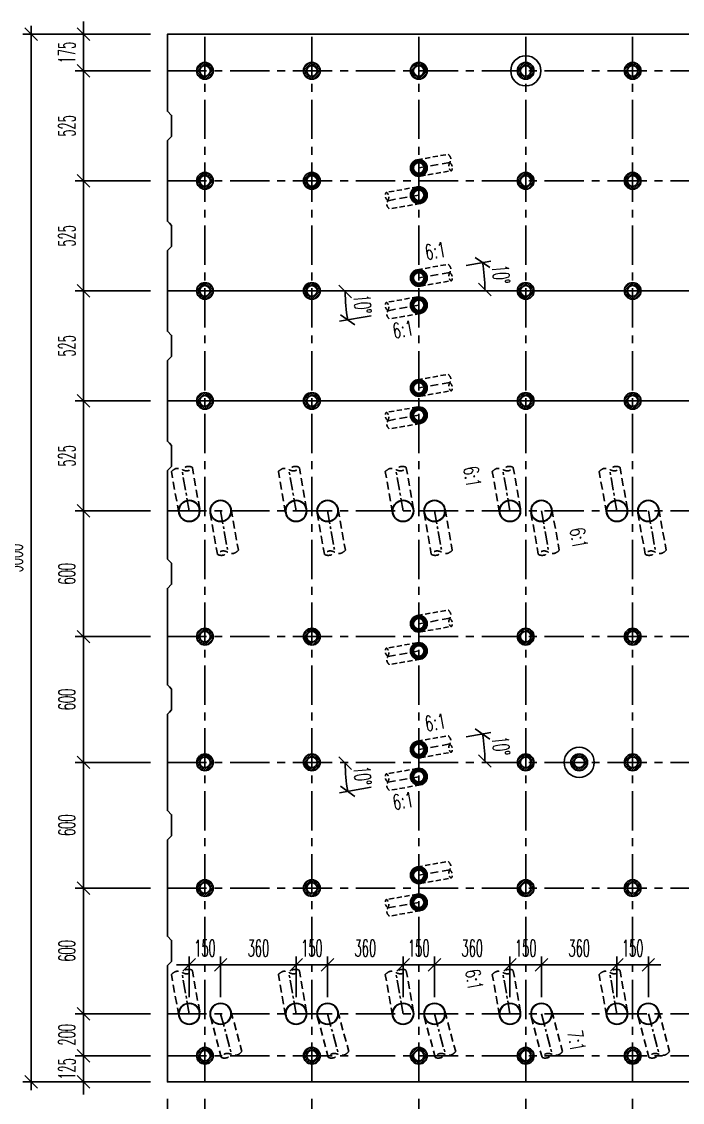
# Model space of a CAD drawing. Extents: x -687 to 941179, y -259 to 135874.
# Drawn here: x 894075 to 897226, y 112163 to 117321 of the extents above; entities that cross this region are included whole.
import ezdxf
from ezdxf.enums import TextEntityAlignment as Align

# ---------------------------------------------------------------- set-up
doc = ezdxf.new("R2010")
doc.units = 0
doc.header["$MEASUREMENT"] = 0
doc.header["$PDMODE"] = 3
doc.linetypes.add('CENTER', pattern=[2, 1.25, -0.25, 0.25, -0.25])
doc.linetypes.add('HIDDEN', pattern=[0.375, 0.25, -0.125])
doc.layers.get('0').update_dxf_attribs({"color": 6, "linetype": 'CONTINUOUS'})
doc.layers.get('DEFPOINTS').update_dxf_attribs({"linetype": 'CONTINUOUS'})
for name, color, linetype in [('Coc', 6, 'CONTINUOUS'), ('Hatch', 8, 'CONTINUOUS'), ('Khung', 1, 'CONTINUOUS'), ('Kich thuoc', 2, 'CONTINUOUS'), ('Net vang', 2, 'CONTINUOUS'), ('Text', 4, 'CONTINUOUS'), ('Tim', 8, 'CENTER')]:
    doc.layers.add(name, color=color, linetype=linetype)
doc.styles.add('Kichthuoc', font='romans.shx', dxfattribs={"width": 0.5})
doc.styles.get("Standard").update_dxf_attribs({"font": 'vnsimpleh.shx', "width": 0.65})
doc.dimstyles.new('Dim 400', dxfattribs={"dimscale": 400, "dimtxt": 0.2, "dimasz": 0.15, "dimexe": 0.1, "dimexo": 0.2, "dimgap": 0.1, "dimtad": 1, "dimdec": 0, "dimlfac": -1, "dimzin": 0, "dimdsep": 46, "dimtxsty": 'Kichthuoc', "dimblk": 'OBLIQUE', "dimcen": 0.1, "dimdle": 0.1, "dimclrd": 2, "dimclre": 2, "dimclrt": 4, "dimadec": 0, "dimazin": 0, "dimtfac": 1, "dimtdec": 0, "dimtix": 1, "dimtmove": 2, "dimatfit": 3, "dimfxl": 1, "dimtolj": 1, "dimtzin": 0, "dimarcsym": 0})

# ---------------------------------------------------------------- blocks, each defined once
blk = doc.blocks.new('Coc ong D800')
at = {"layer": 'Hatch'}
h = blk.add_hatch(dxfattribs=at)
h.set_pattern_fill('ANSI31', color=256, scale=50, style=0)
h.set_pattern_definition([(45, (-821332.725, -122845.077), (-4.419417382, 4.419417382), [])])
h.paths.add_polyline_path([(-40, 0, 1), (40, 0, 1)])
h.paths.add_polyline_path([(25, 0, -1), (-25, 0, -1)], flags=16)
at = {"layer": 'Coc'}
blk.add_circle((0, 0), 40, dxfattribs=at)
at = {"layer": 'Net vang'}
blk.add_circle((0, 0), 25, dxfattribs=at)
blk = doc.blocks.new('_Oblique')
at = {"color": 0, "linetype": 'ByBlock', "lineweight": -2}
blk.add_line((-0.5, -0.5), (0.5, 0.5), dxfattribs=at)
blk = doc.blocks.new('*D115')
at = {"layer": 'DEFPOINTS', "color": 0}
for p in [(894949.2, 112261.1), (895459.2, 112261.1), (895459.2, 111861.1)]:
    blk.add_point(p, dxfattribs=at)
at = {"layer": 'Kich thuoc', "color": 2, "lineweight": -2}
for p, q in [((894949.2, 112181.1), (894949.2, 111821.1)), ((895459.2, 112181.1), (895459.2, 111821.1)), ((894909.2, 111861.1), (895499.2, 111861.1))]:
    blk.add_line(p, q, dxfattribs=at)
at = {"layer": 'Kich thuoc', "color": 2, "lineweight": -2, "xscale": 60, "yscale": 60, "zscale": 60, "rotation": 180}
blk.add_blockref('_Oblique', (894949.2, 111861.1), dxfattribs=at)
at = {"layer": 'Kich thuoc', "color": 2, "lineweight": -2, "xscale": 60, "yscale": 60, "zscale": 60}
blk.add_blockref('_Oblique', (895459.2, 111861.1), dxfattribs=at)
at = {"layer": 'Kich thuoc', "color": 4, "insert": (895204.2, 111941.1), "char_height": 80, "attachment_point": 5, "style": 'Kichthuoc'}
blk.add_mtext('\\A1;510', dxfattribs=at)
blk = doc.blocks.new('*D114')
at = {"layer": 'DEFPOINTS', "color": 0}
for p in [(894770.2, 112261.1), (894949.2, 112261.1), (894949.2, 111861.1)]:
    blk.add_point(p, dxfattribs=at)
at = {"layer": 'Kich thuoc', "color": 2, "lineweight": -2}
for p, q in [((894770.2, 112181.1), (894770.2, 111821.1)), ((894949.2, 112181.1), (894949.2, 111821.1)), ((894730.2, 111861.1), (894989.2, 111861.1))]:
    blk.add_line(p, q, dxfattribs=at)
at = {"layer": 'Kich thuoc', "color": 2, "lineweight": -2, "xscale": 60, "yscale": 60, "zscale": 60, "rotation": 180}
blk.add_blockref('_Oblique', (894770.2, 111861.1), dxfattribs=at)
at = {"layer": 'Kich thuoc', "color": 2, "lineweight": -2, "xscale": 60, "yscale": 60, "zscale": 60}
blk.add_blockref('_Oblique', (894949.2, 111861.1), dxfattribs=at)
at = {"layer": 'Kich thuoc', "color": 4, "insert": (894859.7, 111941.1), "char_height": 80, "attachment_point": 5, "style": 'Kichthuoc'}
blk.add_mtext('\\A1;179', dxfattribs=at)
blk = doc.blocks.new('*D113')
at = {"layer": 'DEFPOINTS', "color": 0}
for p in [(895459.2, 112261.1), (895969.2, 112261.1), (895969.2, 111861.1)]:
    blk.add_point(p, dxfattribs=at)
at = {"layer": 'Kich thuoc', "color": 2, "lineweight": -2}
for p, q in [((895459.2, 112181.1), (895459.2, 111821.1)), ((895969.2, 112181.1), (895969.2, 111821.1)), ((895419.2, 111861.1), (896009.2, 111861.1))]:
    blk.add_line(p, q, dxfattribs=at)
at = {"layer": 'Kich thuoc', "color": 2, "lineweight": -2, "xscale": 60, "yscale": 60, "zscale": 60, "rotation": 180}
blk.add_blockref('_Oblique', (895459.2, 111861.1), dxfattribs=at)
at = {"layer": 'Kich thuoc', "color": 2, "lineweight": -2, "xscale": 60, "yscale": 60, "zscale": 60}
blk.add_blockref('_Oblique', (895969.2, 111861.1), dxfattribs=at)
at = {"layer": 'Kich thuoc', "color": 4, "insert": (895714.2, 111941.1), "char_height": 80, "attachment_point": 5, "style": 'Kichthuoc'}
blk.add_mtext('\\A1;510', dxfattribs=at)
blk = doc.blocks.new('*D112')
at = {"layer": 'DEFPOINTS', "color": 0}
for p in [(895969.2, 112261.1), (896479.2, 112261.1), (896479.2, 111861.1)]:
    blk.add_point(p, dxfattribs=at)
at = {"layer": 'Kich thuoc', "color": 2, "lineweight": -2}
for p, q in [((895969.2, 112181.1), (895969.2, 111821.1)), ((896479.2, 112181.1), (896479.2, 111821.1)), ((895929.2, 111861.1), (896519.2, 111861.1))]:
    blk.add_line(p, q, dxfattribs=at)
at = {"layer": 'Kich thuoc', "color": 2, "lineweight": -2, "xscale": 60, "yscale": 60, "zscale": 60, "rotation": 180}
blk.add_blockref('_Oblique', (895969.2, 111861.1), dxfattribs=at)
at = {"layer": 'Kich thuoc', "color": 2, "lineweight": -2, "xscale": 60, "yscale": 60, "zscale": 60}
blk.add_blockref('_Oblique', (896479.2, 111861.1), dxfattribs=at)
at = {"layer": 'Kich thuoc', "color": 4, "insert": (896224.2, 111941.1), "char_height": 80, "attachment_point": 5, "style": 'Kichthuoc'}
blk.add_mtext('\\A1;510', dxfattribs=at)
blk = doc.blocks.new('*D111')
at = {"layer": 'DEFPOINTS', "color": 0}
for p in [(896479.2, 112261.1), (896989.2, 112261.1), (896989.2, 111861.1)]:
    blk.add_point(p, dxfattribs=at)
at = {"layer": 'Kich thuoc', "color": 2, "lineweight": -2}
for p, q in [((896479.2, 112181.1), (896479.2, 111821.1)), ((896989.2, 112181.1), (896989.2, 111821.1)), ((896439.2, 111861.1), (897029.2, 111861.1))]:
    blk.add_line(p, q, dxfattribs=at)
at = {"layer": 'Kich thuoc', "color": 2, "lineweight": -2, "xscale": 60, "yscale": 60, "zscale": 60, "rotation": 180}
blk.add_blockref('_Oblique', (896479.2, 111861.1), dxfattribs=at)
at = {"layer": 'Kich thuoc', "color": 2, "lineweight": -2, "xscale": 60, "yscale": 60, "zscale": 60}
blk.add_blockref('_Oblique', (896989.2, 111861.1), dxfattribs=at)
at = {"layer": 'Kich thuoc', "color": 4, "insert": (896734.2, 111941.1), "char_height": 80, "attachment_point": 5, "style": 'Kichthuoc'}
blk.add_mtext('\\A1;510', dxfattribs=at)
blk = doc.blocks.new('*D110')
at = {"layer": 'DEFPOINTS', "color": 0}
for p in [(896989.2, 112261.1), (897499.2, 112261.1), (897499.2, 111861.1)]:
    blk.add_point(p, dxfattribs=at)
at = {"layer": 'Kich thuoc', "color": 2, "lineweight": -2}
for p, q in [((896989.2, 112181.1), (896989.2, 111821.1)), ((897499.2, 112181.1), (897499.2, 111821.1)), ((896949.2, 111861.1), (897539.2, 111861.1))]:
    blk.add_line(p, q, dxfattribs=at)
at = {"layer": 'Kich thuoc', "color": 2, "lineweight": -2, "xscale": 60, "yscale": 60, "zscale": 60, "rotation": 180}
blk.add_blockref('_Oblique', (896989.2, 111861.1), dxfattribs=at)
at = {"layer": 'Kich thuoc', "color": 2, "lineweight": -2, "xscale": 60, "yscale": 60, "zscale": 60}
blk.add_blockref('_Oblique', (897499.2, 111861.1), dxfattribs=at)
at = {"layer": 'Kich thuoc', "color": 4, "insert": (897244.2, 111941.1), "char_height": 80, "attachment_point": 5, "style": 'Kichthuoc'}
blk.add_mtext('\\A1;510', dxfattribs=at)
blk = doc.blocks.new('*D99')
at = {"layer": 'DEFPOINTS', "color": 0}
for p in [(894770.2, 112261.1), (902268.2, 112261.1), (902268.2, 111611.1)]:
    blk.add_point(p, dxfattribs=at)
at = {"layer": 'Kich thuoc', "color": 2, "lineweight": -2}
for p, q in [((894770.2, 112181.1), (894770.2, 111571.1)), ((902268.2, 112181.1), (902268.2, 111571.1)), ((894730.2, 111611.1), (902308.2, 111611.1))]:
    blk.add_line(p, q, dxfattribs=at)
at = {"layer": 'Kich thuoc', "color": 2, "lineweight": -2, "xscale": 60, "yscale": 60, "zscale": 60, "rotation": 180}
blk.add_blockref('_Oblique', (894770.2, 111611.1), dxfattribs=at)
at = {"layer": 'Kich thuoc', "color": 2, "lineweight": -2, "xscale": 60, "yscale": 60, "zscale": 60}
blk.add_blockref('_Oblique', (902268.2, 111611.1), dxfattribs=at)
at = {"layer": 'Kich thuoc', "color": 4, "insert": (898519.2, 111691.1), "char_height": 80, "attachment_point": 5, "style": 'Kichthuoc'}
blk.add_mtext('\\A1;7498', dxfattribs=at)
blk = doc.blocks.new('*D219')
at = {"layer": 'DEFPOINTS', "color": 0}
for p in [(894370.2, 112586.1), (894770.2, 112586.1), (894770.2, 112386.1)]:
    blk.add_point(p, dxfattribs=at)
at = {"layer": 'Kich thuoc', "color": 2, "lineweight": -2}
for p, q in [((894370.2, 112346.1), (894370.2, 112626.1)), ((894690.2, 112586.1), (894330.2, 112586.1)), ((894690.2, 112386.1), (894330.2, 112386.1))]:
    blk.add_line(p, q, dxfattribs=at)
at = {"layer": 'Kich thuoc', "color": 2, "lineweight": -2, "xscale": 60, "yscale": 60, "zscale": 60}
for p, rotation in [((894370.2, 112586.1), 90), ((894370.2, 112386.1), 270)]:
    blk.add_blockref('_Oblique', p, dxfattribs=dict(at, rotation=rotation))
at = {"layer": 'Kich thuoc', "color": 4, "insert": (894290.2, 112486.1), "char_height": 80, "attachment_point": 5, "rotation": 90, "style": 'Kichthuoc'}
blk.add_mtext('\\A1;200', dxfattribs=at)
blk = doc.blocks.new('*D220')
at = {"layer": 'DEFPOINTS', "color": 0}
for p in [(894370.2, 113186.1), (894770.2, 113186.1), (894770.2, 112586.1)]:
    blk.add_point(p, dxfattribs=at)
at = {"layer": 'Kich thuoc', "color": 2, "lineweight": -2}
for p, q in [((894370.2, 112546.1), (894370.2, 113226.1)), ((894690.2, 113186.1), (894330.2, 113186.1)), ((894690.2, 112586.1), (894330.2, 112586.1))]:
    blk.add_line(p, q, dxfattribs=at)
at = {"layer": 'Kich thuoc', "color": 2, "lineweight": -2, "xscale": 60, "yscale": 60, "zscale": 60}
for p, rotation in [((894370.2, 113186.1), 90), ((894370.2, 112586.1), 270)]:
    blk.add_blockref('_Oblique', p, dxfattribs=dict(at, rotation=rotation))
at = {"layer": 'Kich thuoc', "color": 4, "insert": (894290.2, 112886.1), "char_height": 80, "attachment_point": 5, "rotation": 90, "style": 'Kichthuoc'}
blk.add_mtext('\\A1;600', dxfattribs=at)
blk = doc.blocks.new('*D221')
at = {"layer": 'DEFPOINTS', "color": 0}
for p in [(894370.2, 113786.1), (894770.2, 113786.1), (894770.2, 113186.1)]:
    blk.add_point(p, dxfattribs=at)
at = {"layer": 'Kich thuoc', "color": 2, "lineweight": -2}
for p, q in [((894690.2, 113786.1), (894330.2, 113786.1)), ((894370.2, 113146.1), (894370.2, 113826.1)), ((894690.2, 113186.1), (894330.2, 113186.1))]:
    blk.add_line(p, q, dxfattribs=at)
at = {"layer": 'Kich thuoc', "color": 2, "lineweight": -2, "xscale": 60, "yscale": 60, "zscale": 60}
for p, rotation in [((894370.2, 113786.1), 90), ((894370.2, 113186.1), 270)]:
    blk.add_blockref('_Oblique', p, dxfattribs=dict(at, rotation=rotation))
at = {"layer": 'Kich thuoc', "color": 4, "insert": (894290.2, 113486.1), "char_height": 80, "attachment_point": 5, "rotation": 90, "style": 'Kichthuoc'}
blk.add_mtext('\\A1;600', dxfattribs=at)
blk = doc.blocks.new('*D222')
at = {"layer": 'DEFPOINTS', "color": 0}
for p in [(894370.2, 114386.1), (894770.2, 114386.1), (894770.2, 113786.1)]:
    blk.add_point(p, dxfattribs=at)
at = {"layer": 'Kich thuoc', "color": 2, "lineweight": -2}
for p, q in [((894370.2, 113746.1), (894370.2, 114426.1)), ((894690.2, 114386.1), (894330.2, 114386.1)), ((894690.2, 113786.1), (894330.2, 113786.1))]:
    blk.add_line(p, q, dxfattribs=at)
at = {"layer": 'Kich thuoc', "color": 2, "lineweight": -2, "xscale": 60, "yscale": 60, "zscale": 60}
for p, rotation in [((894370.2, 114386.1), 90), ((894370.2, 113786.1), 270)]:
    blk.add_blockref('_Oblique', p, dxfattribs=dict(at, rotation=rotation))
at = {"layer": 'Kich thuoc', "color": 4, "insert": (894290.2, 114086.1), "char_height": 80, "attachment_point": 5, "rotation": 90, "style": 'Kichthuoc'}
blk.add_mtext('\\A1;600', dxfattribs=at)
blk = doc.blocks.new('*D223')
at = {"layer": 'DEFPOINTS', "color": 0}
for p in [(894370.2, 114986.1), (894770.2, 114986.1), (894770.2, 114386.1)]:
    blk.add_point(p, dxfattribs=at)
at = {"layer": 'Kich thuoc', "color": 2, "lineweight": -2}
for p, q in [((894370.2, 114346.1), (894370.2, 115026.1)), ((894690.2, 114986.1), (894330.2, 114986.1)), ((894690.2, 114386.1), (894330.2, 114386.1))]:
    blk.add_line(p, q, dxfattribs=at)
at = {"layer": 'Kich thuoc', "color": 2, "lineweight": -2, "xscale": 60, "yscale": 60, "zscale": 60}
for p, rotation in [((894370.2, 114986.1), 90), ((894370.2, 114386.1), 270)]:
    blk.add_blockref('_Oblique', p, dxfattribs=dict(at, rotation=rotation))
at = {"layer": 'Kich thuoc', "color": 4, "insert": (894290.2, 114686.1), "char_height": 80, "attachment_point": 5, "rotation": 90, "style": 'Kichthuoc'}
blk.add_mtext('\\A1;600', dxfattribs=at)
blk = doc.blocks.new('*D224')
at = {"layer": 'DEFPOINTS', "color": 0}
for p in [(894370.2, 115511.1), (894770.2, 115511.1), (894770.2, 114986.1)]:
    blk.add_point(p, dxfattribs=at)
at = {"layer": 'Kich thuoc', "color": 2, "lineweight": -2}
for p, q in [((894370.2, 114946.1), (894370.2, 115551.1)), ((894690.2, 115511.1), (894330.2, 115511.1)), ((894690.2, 114986.1), (894330.2, 114986.1))]:
    blk.add_line(p, q, dxfattribs=at)
at = {"layer": 'Kich thuoc', "color": 2, "lineweight": -2, "xscale": 60, "yscale": 60, "zscale": 60}
for p, rotation in [((894370.2, 115511.1), 90), ((894370.2, 114986.1), 270)]:
    blk.add_blockref('_Oblique', p, dxfattribs=dict(at, rotation=rotation))
at = {"layer": 'Kich thuoc', "color": 4, "insert": (894290.2, 115248.6), "char_height": 80, "attachment_point": 5, "rotation": 90, "style": 'Kichthuoc'}
blk.add_mtext('\\A1;525', dxfattribs=at)
blk = doc.blocks.new('*D225')
at = {"layer": 'DEFPOINTS', "color": 0}
for p in [(894370.2, 116036.1), (894770.2, 116036.1), (894770.2, 115511.1)]:
    blk.add_point(p, dxfattribs=at)
at = {"layer": 'Kich thuoc', "color": 2, "lineweight": -2}
for p, q in [((894370.2, 115471.1), (894370.2, 116076.1)), ((894690.2, 116036.1), (894330.2, 116036.1)), ((894690.2, 115511.1), (894330.2, 115511.1))]:
    blk.add_line(p, q, dxfattribs=at)
at = {"layer": 'Kich thuoc', "color": 2, "lineweight": -2, "xscale": 60, "yscale": 60, "zscale": 60}
for p, rotation in [((894370.2, 116036.1), 90), ((894370.2, 115511.1), 270)]:
    blk.add_blockref('_Oblique', p, dxfattribs=dict(at, rotation=rotation))
at = {"layer": 'Kich thuoc', "color": 4, "insert": (894290.2, 115773.6), "char_height": 80, "attachment_point": 5, "rotation": 90, "style": 'Kichthuoc'}
blk.add_mtext('\\A1;525', dxfattribs=at)
blk = doc.blocks.new('*D226')
at = {"layer": 'DEFPOINTS', "color": 0}
for p in [(894370.2, 116561.1), (894770.2, 116561.1), (894770.2, 116036.1)]:
    blk.add_point(p, dxfattribs=at)
at = {"layer": 'Kich thuoc', "color": 2, "lineweight": -2}
for p, q in [((894370.2, 115996.1), (894370.2, 116601.1)), ((894690.2, 116561.1), (894330.2, 116561.1)), ((894690.2, 116036.1), (894330.2, 116036.1))]:
    blk.add_line(p, q, dxfattribs=at)
at = {"layer": 'Kich thuoc', "color": 2, "lineweight": -2, "xscale": 60, "yscale": 60, "zscale": 60}
for p, rotation in [((894370.2, 116561.1), 90), ((894370.2, 116036.1), 270)]:
    blk.add_blockref('_Oblique', p, dxfattribs=dict(at, rotation=rotation))
at = {"layer": 'Kich thuoc', "color": 4, "insert": (894290.2, 116298.6), "char_height": 80, "attachment_point": 5, "rotation": 90, "style": 'Kichthuoc'}
blk.add_mtext('\\A1;525', dxfattribs=at)
blk = doc.blocks.new('*D227')
at = {"layer": 'DEFPOINTS', "color": 0}
for p in [(894370.2, 117261.1), (894770.2, 117261.1), (894770.2, 117086.1)]:
    blk.add_point(p, dxfattribs=at)
at = {"layer": 'Kich thuoc', "color": 2, "lineweight": -2}
for p, q in [((894370.2, 117261.1), (894370.2, 117321.1)), ((894690.2, 117261.1), (894330.2, 117261.1)), ((894370.2, 117086.1), (894370.2, 117261.1)), ((894690.2, 117086.1), (894330.2, 117086.1)), ((894370.2, 117086.1), (894370.2, 117026.1))]:
    blk.add_line(p, q, dxfattribs=at)
at = {"layer": 'Kich thuoc', "color": 2, "lineweight": -2, "xscale": 60, "yscale": 60, "zscale": 60}
for p, rotation in [((894370.2, 117261.1), 270), ((894370.2, 117086.1), 90)]:
    blk.add_blockref('_Oblique', p, dxfattribs=dict(at, rotation=rotation))
at = {"layer": 'Kich thuoc', "color": 4, "insert": (894290.2, 117173.6), "char_height": 80, "attachment_point": 5, "rotation": 90, "style": 'Kichthuoc'}
blk.add_mtext('\\A1;175', dxfattribs=at)
blk = doc.blocks.new('*D228')
at = {"layer": 'DEFPOINTS', "color": 0}
for p in [(894120.2, 117261.1), (894770.2, 117261.1), (894770.2, 112261.1)]:
    blk.add_point(p, dxfattribs=at)
at = {"layer": 'Kich thuoc', "color": 2, "lineweight": -2}
for p, q in [((894120.2, 112221.1), (894120.2, 117301.1)), ((894690.2, 117261.1), (894080.2, 117261.1)), ((894690.2, 112261.1), (894080.2, 112261.1))]:
    blk.add_line(p, q, dxfattribs=at)
at = {"layer": 'Kich thuoc', "color": 2, "lineweight": -2, "xscale": 60, "yscale": 60, "zscale": 60}
for p, rotation in [((894120.2, 117261.1), 90), ((894120.2, 112261.1), 270)]:
    blk.add_blockref('_Oblique', p, dxfattribs=dict(at, rotation=rotation))
at = {"layer": 'Kich thuoc', "color": 4, "insert": (894040.2, 114761.1), "char_height": 80, "attachment_point": 5, "rotation": 90, "style": 'Kichthuoc'}
blk.add_mtext('\\A1;5000', dxfattribs=at)
blk = doc.blocks.new('*D229')
at = {"layer": 'DEFPOINTS', "color": 0}
for p in [(894770.2, 117086.1), (894370.2, 116561.1), (894770.2, 116561.1)]:
    blk.add_point(p, dxfattribs=at)
at = {"layer": 'Kich thuoc', "color": 2, "lineweight": -2}
for p, q in [((894690.2, 117086.1), (894330.2, 117086.1)), ((894370.2, 117126.1), (894370.2, 116521.1)), ((894690.2, 116561.1), (894330.2, 116561.1))]:
    blk.add_line(p, q, dxfattribs=at)
at = {"layer": 'Kich thuoc', "color": 2, "lineweight": -2, "xscale": 60, "yscale": 60, "zscale": 60}
for p, rotation in [((894370.2, 117086.1), 90), ((894370.2, 116561.1), 270)]:
    blk.add_blockref('_Oblique', p, dxfattribs=dict(at, rotation=rotation))
at = {"layer": 'Kich thuoc', "color": 4, "insert": (894290.2, 116823.6), "char_height": 80, "attachment_point": 5, "rotation": 90, "style": 'Kichthuoc'}
blk.add_mtext('\\A1;525', dxfattribs=at)
blk = doc.blocks.new('*D287')
at = {"layer": 'DEFPOINTS', "color": 0}
for p in [(894770.2, 112386.1), (894370.2, 112261.1), (894770.2, 112261.1)]:
    blk.add_point(p, dxfattribs=at)
at = {"layer": 'Kich thuoc', "color": 2, "lineweight": -2}
for p, q in [((894370.2, 112386.1), (894370.2, 112446.1)), ((894690.2, 112386.1), (894330.2, 112386.1)), ((894370.2, 112386.1), (894370.2, 112261.1)), ((894690.2, 112261.1), (894330.2, 112261.1)), ((894370.2, 112261.1), (894370.2, 112201.1))]:
    blk.add_line(p, q, dxfattribs=at)
at = {"layer": 'Kich thuoc', "color": 2, "lineweight": -2, "xscale": 60, "yscale": 60, "zscale": 60}
for p, rotation in [((894370.2, 112386.1), 270), ((894370.2, 112261.1), 90)]:
    blk.add_blockref('_Oblique', p, dxfattribs=dict(at, rotation=rotation))
at = {"layer": 'Kich thuoc', "color": 4, "insert": (894290.2, 112323.6), "char_height": 80, "attachment_point": 5, "rotation": 90, "style": 'Kichthuoc'}
blk.add_mtext('\\A1;125', dxfattribs=at)
blk = doc.blocks.new('Coc thep D1000 xien')
at = {"layer": 'Coc', "color": 181, "linetype": 'HIDDEN', "ltscale": 150}
for p, q in [((-50, 8.8), (-84.8, -188.1)), ((50, -8.8), (15.3, -205.8))]:
    blk.add_line(p, q, dxfattribs=at)
at = {"layer": 'Coc'}
blk.add_circle((0, 0), 50.8, dxfattribs=at)
at = {"layer": 'Coc', "color": 7}
blk.add_circle((0, 0), 49.2, dxfattribs=at)
at = {"layer": 'Coc', "color": 181, "linetype": 'HIDDEN', "ltscale": 150}
blk.add_open_spline([(-84.8, -188.1), (-77.3, -194.7), (-62.4, -207.7), (-33.2, -197.3), (-10.4, -185.6), (29.2, -208.2), (-15.5, -216), (-27.9, -203.4), (-34.2, -197)], degree=3, knots=[0, 0, 0, 0, 27.628937, 55.257873, 82.88681, 109.579338, 136.271866, 163.900803, 163.900803, 163.900803, 163.900803], dxfattribs=at)
at = {"layer": 'Tim', "ltscale": 50}
blk.add_line((0, 0), (-34.7, -197), dxfattribs=at)
blk = doc.blocks.new('*D381')
at = {"layer": 'DEFPOINTS', "color": 0}
for p in [(895024.2, 112819.5), (894874.2, 112586.1), (895024.2, 112586.1)]:
    blk.add_point(p, dxfattribs=at)
at = {"layer": 'Kich thuoc', "color": 2, "lineweight": -2}
for p, q in [((894874.2, 112666.1), (894874.2, 112859.5)), ((895024.2, 112666.1), (895024.2, 112859.5)), ((894874.2, 112819.5), (894814.2, 112819.5)), ((894874.2, 112819.5), (895024.2, 112819.5)), ((895024.2, 112819.5), (895084.2, 112819.5))]:
    blk.add_line(p, q, dxfattribs=at)
at = {"layer": 'Kich thuoc', "color": 2, "lineweight": -2, "xscale": 60, "yscale": 60, "zscale": 60}
blk.add_blockref('_Oblique', (894874.2, 112819.5), dxfattribs=at)
at = {"layer": 'Kich thuoc', "color": 2, "lineweight": -2, "xscale": 60, "yscale": 60, "zscale": 60, "rotation": 180}
blk.add_blockref('_Oblique', (895024.2, 112819.5), dxfattribs=at)
at = {"layer": 'Kich thuoc', "color": 4, "insert": (894949.2, 112899.5), "char_height": 80, "attachment_point": 5, "style": 'Kichthuoc'}
blk.add_mtext('\\A1;150', dxfattribs=at)
blk = doc.blocks.new('*D382')
at = {"layer": 'DEFPOINTS', "color": 0}
for p in [(895384.2, 112819.5), (895024.2, 112586.1), (895384.2, 112586.1)]:
    blk.add_point(p, dxfattribs=at)
at = {"layer": 'Kich thuoc', "color": 2, "lineweight": -2}
for p, q in [((895024.2, 112666.1), (895024.2, 112859.5)), ((895384.2, 112666.1), (895384.2, 112859.5)), ((894984.2, 112819.5), (895424.2, 112819.5))]:
    blk.add_line(p, q, dxfattribs=at)
at = {"layer": 'Kich thuoc', "color": 2, "lineweight": -2, "xscale": 60, "yscale": 60, "zscale": 60, "rotation": 180}
blk.add_blockref('_Oblique', (895024.2, 112819.5), dxfattribs=at)
at = {"layer": 'Kich thuoc', "color": 2, "lineweight": -2, "xscale": 60, "yscale": 60, "zscale": 60}
blk.add_blockref('_Oblique', (895384.2, 112819.5), dxfattribs=at)
at = {"layer": 'Kich thuoc', "color": 4, "insert": (895204.2, 112899.5), "char_height": 80, "attachment_point": 5, "style": 'Kichthuoc'}
blk.add_mtext('\\A1;360', dxfattribs=at)
blk = doc.blocks.new('*D383')
at = {"layer": 'DEFPOINTS', "color": 0}
for p in [(895534.2, 112819.5), (895384.2, 112586.1), (895534.2, 112586.1)]:
    blk.add_point(p, dxfattribs=at)
at = {"layer": 'Kich thuoc', "color": 2, "lineweight": -2}
for p, q in [((895384.2, 112666.1), (895384.2, 112859.5)), ((895534.2, 112666.1), (895534.2, 112859.5)), ((895384.2, 112819.5), (895324.2, 112819.5)), ((895384.2, 112819.5), (895534.2, 112819.5)), ((895534.2, 112819.5), (895594.2, 112819.5))]:
    blk.add_line(p, q, dxfattribs=at)
at = {"layer": 'Kich thuoc', "color": 2, "lineweight": -2, "xscale": 60, "yscale": 60, "zscale": 60}
blk.add_blockref('_Oblique', (895384.2, 112819.5), dxfattribs=at)
at = {"layer": 'Kich thuoc', "color": 2, "lineweight": -2, "xscale": 60, "yscale": 60, "zscale": 60, "rotation": 180}
blk.add_blockref('_Oblique', (895534.2, 112819.5), dxfattribs=at)
at = {"layer": 'Kich thuoc', "color": 4, "insert": (895459.2, 112899.5), "char_height": 80, "attachment_point": 5, "style": 'Kichthuoc'}
blk.add_mtext('\\A1;150', dxfattribs=at)
blk = doc.blocks.new('*D384')
at = {"layer": 'DEFPOINTS', "color": 0}
for p in [(895894.2, 112819.5), (895534.2, 112586.1), (895894.2, 112586.1)]:
    blk.add_point(p, dxfattribs=at)
at = {"layer": 'Kich thuoc', "color": 2, "lineweight": -2}
for p, q in [((895534.2, 112666.1), (895534.2, 112859.5)), ((895894.2, 112666.1), (895894.2, 112859.5)), ((895494.2, 112819.5), (895934.2, 112819.5))]:
    blk.add_line(p, q, dxfattribs=at)
at = {"layer": 'Kich thuoc', "color": 2, "lineweight": -2, "xscale": 60, "yscale": 60, "zscale": 60, "rotation": 180}
blk.add_blockref('_Oblique', (895534.2, 112819.5), dxfattribs=at)
at = {"layer": 'Kich thuoc', "color": 2, "lineweight": -2, "xscale": 60, "yscale": 60, "zscale": 60}
blk.add_blockref('_Oblique', (895894.2, 112819.5), dxfattribs=at)
at = {"layer": 'Kich thuoc', "color": 4, "insert": (895714.2, 112899.5), "char_height": 80, "attachment_point": 5, "style": 'Kichthuoc'}
blk.add_mtext('\\A1;360', dxfattribs=at)
blk = doc.blocks.new('*D385')
at = {"layer": 'DEFPOINTS', "color": 0}
for p in [(896044.2, 112819.5), (895894.2, 112586.1), (896044.2, 112586.1)]:
    blk.add_point(p, dxfattribs=at)
at = {"layer": 'Kich thuoc', "color": 2, "lineweight": -2}
for p, q in [((895894.2, 112666.1), (895894.2, 112859.5)), ((896044.2, 112666.1), (896044.2, 112859.5)), ((895894.2, 112819.5), (895834.2, 112819.5)), ((895894.2, 112819.5), (896044.2, 112819.5)), ((896044.2, 112819.5), (896104.2, 112819.5))]:
    blk.add_line(p, q, dxfattribs=at)
at = {"layer": 'Kich thuoc', "color": 2, "lineweight": -2, "xscale": 60, "yscale": 60, "zscale": 60}
blk.add_blockref('_Oblique', (895894.2, 112819.5), dxfattribs=at)
at = {"layer": 'Kich thuoc', "color": 2, "lineweight": -2, "xscale": 60, "yscale": 60, "zscale": 60, "rotation": 180}
blk.add_blockref('_Oblique', (896044.2, 112819.5), dxfattribs=at)
at = {"layer": 'Kich thuoc', "color": 4, "insert": (895969.2, 112899.5), "char_height": 80, "attachment_point": 5, "style": 'Kichthuoc'}
blk.add_mtext('\\A1;150', dxfattribs=at)
blk = doc.blocks.new('*D386')
at = {"layer": 'DEFPOINTS', "color": 0}
for p in [(896404.2, 112819.5), (896044.2, 112586.1), (896404.2, 112586.1)]:
    blk.add_point(p, dxfattribs=at)
at = {"layer": 'Kich thuoc', "color": 2, "lineweight": -2}
for p, q in [((896044.2, 112666.1), (896044.2, 112859.5)), ((896404.2, 112666.1), (896404.2, 112859.5)), ((896004.2, 112819.5), (896444.2, 112819.5))]:
    blk.add_line(p, q, dxfattribs=at)
at = {"layer": 'Kich thuoc', "color": 2, "lineweight": -2, "xscale": 60, "yscale": 60, "zscale": 60, "rotation": 180}
blk.add_blockref('_Oblique', (896044.2, 112819.5), dxfattribs=at)
at = {"layer": 'Kich thuoc', "color": 2, "lineweight": -2, "xscale": 60, "yscale": 60, "zscale": 60}
blk.add_blockref('_Oblique', (896404.2, 112819.5), dxfattribs=at)
at = {"layer": 'Kich thuoc', "color": 4, "insert": (896224.2, 112899.5), "char_height": 80, "attachment_point": 5, "style": 'Kichthuoc'}
blk.add_mtext('\\A1;360', dxfattribs=at)
blk = doc.blocks.new('*D387')
at = {"layer": 'DEFPOINTS', "color": 0}
for p in [(896554.2, 112819.5), (896404.2, 112586.1), (896554.2, 112586.1)]:
    blk.add_point(p, dxfattribs=at)
at = {"layer": 'Kich thuoc', "color": 2, "lineweight": -2}
for p, q in [((896404.2, 112666.1), (896404.2, 112859.5)), ((896554.2, 112666.1), (896554.2, 112859.5)), ((896404.2, 112819.5), (896344.2, 112819.5)), ((896404.2, 112819.5), (896554.2, 112819.5)), ((896554.2, 112819.5), (896614.2, 112819.5))]:
    blk.add_line(p, q, dxfattribs=at)
at = {"layer": 'Kich thuoc', "color": 2, "lineweight": -2, "xscale": 60, "yscale": 60, "zscale": 60}
blk.add_blockref('_Oblique', (896404.2, 112819.5), dxfattribs=at)
at = {"layer": 'Kich thuoc', "color": 2, "lineweight": -2, "xscale": 60, "yscale": 60, "zscale": 60, "rotation": 180}
blk.add_blockref('_Oblique', (896554.2, 112819.5), dxfattribs=at)
at = {"layer": 'Kich thuoc', "color": 4, "insert": (896479.2, 112899.5), "char_height": 80, "attachment_point": 5, "style": 'Kichthuoc'}
blk.add_mtext('\\A1;150', dxfattribs=at)
blk = doc.blocks.new('*D388')
at = {"layer": 'DEFPOINTS', "color": 0}
for p in [(896914.2, 112819.5), (896554.2, 112586.1), (896914.2, 112586.1)]:
    blk.add_point(p, dxfattribs=at)
at = {"layer": 'Kich thuoc', "color": 2, "lineweight": -2}
for p, q in [((896554.2, 112666.1), (896554.2, 112859.5)), ((896914.2, 112666.1), (896914.2, 112859.5)), ((896514.2, 112819.5), (896954.2, 112819.5))]:
    blk.add_line(p, q, dxfattribs=at)
at = {"layer": 'Kich thuoc', "color": 2, "lineweight": -2, "xscale": 60, "yscale": 60, "zscale": 60, "rotation": 180}
blk.add_blockref('_Oblique', (896554.2, 112819.5), dxfattribs=at)
at = {"layer": 'Kich thuoc', "color": 2, "lineweight": -2, "xscale": 60, "yscale": 60, "zscale": 60}
blk.add_blockref('_Oblique', (896914.2, 112819.5), dxfattribs=at)
at = {"layer": 'Kich thuoc', "color": 4, "insert": (896734.2, 112899.5), "char_height": 80, "attachment_point": 5, "style": 'Kichthuoc'}
blk.add_mtext('\\A1;360', dxfattribs=at)
blk = doc.blocks.new('*D389')
at = {"layer": 'DEFPOINTS', "color": 0}
for p in [(897064.2, 112819.5), (896914.2, 112586.1), (897064.2, 112586.1)]:
    blk.add_point(p, dxfattribs=at)
at = {"layer": 'Kich thuoc', "color": 2, "lineweight": -2}
for p, q in [((896914.2, 112666.1), (896914.2, 112859.5)), ((897064.2, 112666.1), (897064.2, 112859.5)), ((896914.2, 112819.5), (896854.2, 112819.5)), ((896914.2, 112819.5), (897064.2, 112819.5)), ((897064.2, 112819.5), (897124.2, 112819.5))]:
    blk.add_line(p, q, dxfattribs=at)
at = {"layer": 'Kich thuoc', "color": 2, "lineweight": -2, "xscale": 60, "yscale": 60, "zscale": 60}
blk.add_blockref('_Oblique', (896914.2, 112819.5), dxfattribs=at)
at = {"layer": 'Kich thuoc', "color": 2, "lineweight": -2, "xscale": 60, "yscale": 60, "zscale": 60, "rotation": 180}
blk.add_blockref('_Oblique', (897064.2, 112819.5), dxfattribs=at)
at = {"layer": 'Kich thuoc', "color": 4, "insert": (896989.2, 112899.5), "char_height": 80, "attachment_point": 5, "style": 'Kichthuoc'}
blk.add_mtext('\\A1;150', dxfattribs=at)
blk = doc.blocks.new('*D728')
at = {"layer": 'DEFPOINTS', "color": 0}
for p in [(889671.2, 116032.7), (897169.2, 116032.7), (895619.5, 115987.6), (895969.2, 115957.7), (895821.5, 115931.7)]:
    blk.add_point(p, dxfattribs=at)
at = {"layer": 'Kich thuoc', "color": 2, "lineweight": -2}
blk.add_line((895742.7, 115917.8), (895590.6, 115891), dxfattribs=at)
blk.add_arc((896394.6, 116032.7), 776.4, 180, 190, dxfattribs=at)
at = {"layer": 'Kich thuoc', "color": 2, "lineweight": -2, "xscale": 60, "yscale": 60, "zscale": 60}
for p, rotation in [((895618.2, 116032.7), 89.99999999999991), ((895630, 115897.9), 279.9999999989587)]:
    blk.add_blockref('_Oblique', p, dxfattribs=dict(at, rotation=rotation))
at = {"layer": 'Kich thuoc', "color": 4, "insert": (895700.9, 115972.1), "char_height": 80, "attachment_point": 5, "rotation": 275, "style": 'Kichthuoc'}
blk.add_mtext('\\A1;10°', dxfattribs=at)
blk = doc.blocks.new('*D729')
at = {"layer": 'DEFPOINTS', "color": 0}
for p in [(895969.2, 116117.7), (896117, 116143.8), (896283, 116085.8), (889671.2, 116042.7), (897169.2, 116042.7)]:
    blk.add_point(p, dxfattribs=at)
at = {"layer": 'Kich thuoc', "color": 2, "lineweight": -2}
blk.add_line((896195.8, 116157.7), (896312.4, 116178.3), dxfattribs=at)
blk.add_arc((895543.9, 116042.7), 740.4, 0, 10, dxfattribs=at)
at = {"layer": 'Kich thuoc', "color": 2, "lineweight": -2, "xscale": 60, "yscale": 60, "zscale": 60}
for p, rotation in [((896273, 116171.3), 99.99999999896254), ((896284.3, 116042.7), 270.0000000000001)]:
    blk.add_blockref('_Oblique', p, dxfattribs=dict(at, rotation=rotation))
at = {"layer": 'Kich thuoc', "color": 4, "insert": (896361.2, 116114.2), "char_height": 80, "attachment_point": 5, "rotation": 275, "style": 'Kichthuoc'}
blk.add_mtext('\\A1;10°', dxfattribs=at)
blk = doc.blocks.new('*D740')
at = {"layer": 'DEFPOINTS', "color": 0}
for p in [(889671.2, 113782.7), (897169.2, 113782.7), (895619.5, 113737.6), (895821.5, 113681.7), (895969.2, 113707.7)]:
    blk.add_point(p, dxfattribs=at)
at = {"layer": 'Kich thuoc', "color": 2, "lineweight": -2}
blk.add_line((895742.7, 113667.8), (895590.6, 113641), dxfattribs=at)
blk.add_arc((896394.6, 113782.7), 776.4, 180, 190, dxfattribs=at)
at = {"layer": 'Kich thuoc', "color": 2, "lineweight": -2, "xscale": 60, "yscale": 60, "zscale": 60}
for p, rotation in [((895618.2, 113782.7), 89.99999999999999), ((895630, 113647.9), 279.9999999989621)]:
    blk.add_blockref('_Oblique', p, dxfattribs=dict(at, rotation=rotation))
at = {"layer": 'Kich thuoc', "color": 4, "insert": (895700.9, 113722.1), "char_height": 80, "attachment_point": 5, "rotation": 275, "style": 'Kichthuoc'}
blk.add_mtext('\\A1;10°', dxfattribs=at)
blk = doc.blocks.new('*D741')
at = {"layer": 'DEFPOINTS', "color": 0}
for p in [(896117, 113893.8), (895969.2, 113867.7), (896283, 113835.8), (889671.2, 113792.7), (897169.2, 113792.7)]:
    blk.add_point(p, dxfattribs=at)
at = {"layer": 'Kich thuoc', "color": 2, "lineweight": -2}
blk.add_line((896195.8, 113907.7), (896312.4, 113928.3), dxfattribs=at)
blk.add_arc((895543.9, 113792.7), 740.4, 360, 10, dxfattribs=at)
at = {"layer": 'Kich thuoc', "color": 2, "lineweight": -2, "xscale": 60, "yscale": 60, "zscale": 60}
for p, rotation in [((896273, 113921.3), 99.99999999895816), ((896284.3, 113792.7), 269.9999999999999)]:
    blk.add_blockref('_Oblique', p, dxfattribs=dict(at, rotation=rotation))
at = {"layer": 'Kich thuoc', "color": 4, "insert": (896361.2, 113864.2), "char_height": 80, "attachment_point": 5, "rotation": 275, "style": 'Kichthuoc'}
blk.add_mtext('\\A1;10°', dxfattribs=at)
blk = doc.blocks.new('Coc ong D800 xien')
at = {"layer": 'Coc', "color": 181, "linetype": 'HIDDEN', "ltscale": 100}
for p, q in [((-40, 0), (-40, -150)), ((40, 0), (40, -150))]:
    blk.add_line(p, q, dxfattribs=at)
blk.add_open_spline([(-40, -150), (-33.3, -154), (-20, -162.1), (1.2, -150), (17.3, -137.9), (51.1, -150), (17.5, -162.1), (6.2, -154.1), (0.4, -150)], degree=3, knots=[0, 0, 0, 0, 21.755068, 43.510137, 65.265205, 86.282944, 107.300682, 129.055751, 129.055751, 129.055751, 129.055751], dxfattribs=at)
at = {"layer": 'Tim', "linetype": 'HIDDEN', "ltscale": 150}
blk.add_line((0, 0), (0, -150), dxfattribs=at)
at = {"layer": 'Coc'}
blk.add_blockref('Coc ong D800', (0, 0), dxfattribs=at)

msp = doc.modelspace()

# ---------------------------------------------------------------- linework, layer by layer
at = {"layer": 'Khung'}
msp.add_lwpolyline([(902268.2, 112261.1), (894770.2, 112261.1), (894770.2, 112816.1), (894790.2, 112836.1), (894790.2, 112936.1), (894770.2, 112956.1), (894770.2, 113216.1), (894770.2, 113216.1), (894770.2, 113216.1), (894770.2, 113356.1), (894770.2, 113356.1), (894770.2, 113356.1), (894770.2, 113416.1), (894790.2, 113436.1), (894790.2, 113536.1), (894770.2, 113556.1), (894770.2, 114016.1), (894780.2, 114026.1), (894790.2, 114036.1), (894790.2, 114136.1), (894780.2, 114146.1), (894770.2, 114156.1), (894770.2, 114616.1), (894790.2, 114636.1), (894790.2, 114736.1), (894770.2, 114756.1), (894770.2, 115178.6), (894780.2, 115188.6), (894790.2, 115198.6), (894790.2, 115298.6), (894780.2, 115308.6), (894770.2, 115318.6), (894770.2, 115703.6), (894790.2, 115723.6), (894790.2, 115823.6), (894770.2, 115843.6), (894770.2, 116228.6), (894780.2, 116238.6), (894790.2, 116248.6), (894790.2, 116348.6), (894780.2, 116358.6), (894770.2, 116368.6), (894770.2, 116753.6), (894790.2, 116773.6), (894790.2, 116873.6), (894770.2, 116893.6), (894770.2, 117261.1), (894770.2, 117261.1), (902268.2, 117261.1)], dxfattribs=at)
at = {"layer": 'Net vang'}
for centre in [(896479.7, 117086.1), (896734.2, 113786.1)]:
    msp.add_circle(centre, 71.9, dxfattribs=at)
at = {"layer": 'Tim', "ltscale": 150}
for p, q in [((894949.2, 112261.1), (894949.2, 117261.1)), ((895459.2, 112261.1), (895459.2, 117261.1)), ((895969.2, 112261.1), (895969.2, 117261.1)), ((896479.2, 112261.1), (896479.2, 117261.1)), ((896989.2, 112261.1), (896989.2, 117261.1)), ((894769.2, 117086.1), (902268.2, 117086.1)), ((894769.2, 116561.1), (902268.2, 116561.1)), ((902268.2, 116036.1), (894769.2, 116036.1)), ((894769.2, 116036.1), (902268.2, 116036.1)), ((902268.2, 115511.1), (894769.2, 115511.1)), ((894769.2, 115511.1), (902268.2, 115511.1)), ((894769.2, 114986.1), (902268.2, 114986.1)), ((894769.2, 114986.1), (902269.2, 114986.1)), ((894769.2, 114986.1), (902268.2, 114986.1)), ((894769.2, 114986.1), (902269.2, 114986.1)), ((894769.2, 114386.1), (902268.2, 114386.1)), ((894769.2, 113786.1), (902268.2, 113786.1)), ((894769.2, 113186.1), (902268.2, 113186.1)), ((894769.2, 112586.1), (902268.2, 112586.1)), ((894769.2, 112386.1), (902269.2, 112386.1))]:
    msp.add_line(p, q, dxfattribs=at)

# ---------------------------------------------------------------- block references
at = {"layer": 'Coc'}
for p in [(894949.2, 117086.1), (895459.2, 117086.1), (895969.2, 117086.1), (896479.2, 117086.1), (896989.2, 117086.1), (894949.2, 116561.1), (895459.2, 116561.1), (896479.2, 116561.1), (896989.2, 116561.1), (894949.2, 116036.1), (895459.2, 116036.1), (896479.2, 116036.1), (896989.2, 116036.1), (894949.2, 115511.1), (895459.2, 115511.1), (896479.2, 115511.1), (896989.2, 115511.1), (894949.2, 114386.1), (895459.2, 114386.1), (896479.2, 114386.1), (896989.2, 114386.1), (894949.2, 113786.1), (895459.2, 113786.1), (896479.2, 113786.1), (896734.2, 113786.1), (896989.2, 113786.1), (894949.2, 113186.1), (895459.2, 113186.1), (896479.2, 113186.1), (896989.2, 113186.1), (894949.2, 112386.1), (895459.2, 112386.1), (895969.2, 112386.1), (896479.2, 112386.1), (896989.2, 112386.1)]:
    msp.add_blockref('Coc ong D800', p, dxfattribs=at)
at = {"layer": 'Coc', "xscale": -1}
for name, p, rotation in [('Coc ong D800 xien', (895969.2, 116622.7), 99.99999999878813), ('Coc ong D800 xien', (895969.2, 116492.7), 279.9999999987881), ('Coc ong D800 xien', (895969.2, 116097.7), 99.99999999878813), ('Coc ong D800 xien', (895969.2, 115967.7), 279.9999999987881), ('Coc ong D800 xien', (895969.2, 115572.7), 99.99999999878813), ('Coc ong D800 xien', (895969.2, 115442.7), 279.9999999987881), ('Coc thep D1000 xien', (894874.2, 114986.1), 180), ('Coc thep D1000 xien', (895384.2, 114986.1), 180), ('Coc thep D1000 xien', (895894.2, 114986.1), 180), ('Coc thep D1000 xien', (896404.2, 114986.1), 180), ('Coc thep D1000 xien', (896914.2, 114986.1), 180), ('Coc ong D800 xien', (895969.2, 114447.7), 99.99999999878813), ('Coc ong D800 xien', (895969.2, 114317.7), 279.9999999987881), ('Coc ong D800 xien', (895969.2, 113847.7), 99.99999999878813), ('Coc ong D800 xien', (895969.2, 113717.7), 279.9999999987881), ('Coc ong D800 xien', (895969.2, 113247.7), 99.99999999878813), ('Coc ong D800 xien', (895969.2, 113117.7), 279.9999999987881), ('Coc thep D1000 xien', (894874.2, 112586.1), 180), ('Coc thep D1000 xien', (895384.2, 112586.1), 180), ('Coc thep D1000 xien', (895894.2, 112586.1), 180), ('Coc thep D1000 xien', (896404.2, 112586.1), 180), ('Coc thep D1000 xien', (896914.2, 112586.1), 180), ('Coc thep D1000 xien', (895024.2, 112586.1), 4.999999999873043), ('Coc thep D1000 xien', (895534.2, 112586.1), 4.999999999873043), ('Coc thep D1000 xien', (896044.2, 112586.1), 4.999999999873043), ('Coc thep D1000 xien', (896554.2, 112586.1), 4.999999999872564), ('Coc thep D1000 xien', (897064.2, 112586.1), 4.999999999872564)]:
    msp.add_blockref(name, p, dxfattribs=dict(at, rotation=rotation))
for p in [(895024.2, 114986.1), (895534.2, 114986.1), (896044.2, 114986.1), (896554.2, 114986.1), (897064.2, 114986.1)]:
    msp.add_blockref('Coc thep D1000 xien', p, dxfattribs=at)

# ---------------------------------------------------------------- texts
at = {"layer": 'Text', "width": 0.65}
for s, rotation, p in [('6:1', 10, (896054.2, 116191.7)), ('6:1', 10, (895900.1, 115817.1)), ('6:1', 280, (896189.2, 115143)), ('6:1', 280, (896696.8, 114850.6)), ('6:1', 10, (896054.2, 113941.7)), ('6:1', 10, (895900.1, 113567.1)), ('6:1', 280, (896198.2, 112743)), ('7:1', 280, (896685.8, 112450.6))]:
    msp.add_text(s, height=72, rotation=rotation, dxfattribs=at).set_placement(p, align=Align.CENTER)

# ---------------------------------------------------------------- dimensions: what is measured, and where the dimension line sits
at = {"layer": 'Kich thuoc'}
for base, p1, p2, angle, picture, middle in [((894120.2, 117261.1), (894770.2, 112261.1), (894770.2, 117261.1), 90, '*D228', (894040.2, 114761.1)), ((894370.2, 117261.1), (894770.2, 117086.1), (894770.2, 117261.1), 90, '*D227', (894290.2, 117173.6)), ((894370.2, 116561.1), (894770.2, 117086.1), (894770.2, 116561.1), 270, '*D229', (894290.2, 116823.6)), ((894370.2, 116561.1), (894770.2, 116036.1), (894770.2, 116561.1), 90, '*D226', (894290.2, 116298.6)), ((894370.2, 116036.1), (894770.2, 115511.1), (894770.2, 116036.1), 90, '*D225', (894290.2, 115773.6)), ((894370.2, 115511.1), (894770.2, 114986.1), (894770.2, 115511.1), 90, '*D224', (894290.2, 115248.6)), ((894370.2, 114986.1), (894770.2, 114386.1), (894770.2, 114986.1), 90, '*D223', (894290.2, 114686.1)), ((894370.2, 114386.1), (894770.2, 113786.1), (894770.2, 114386.1), 90, '*D222', (894290.2, 114086.1)), ((894370.2, 113786.1), (894770.2, 113186.1), (894770.2, 113786.1), 90, '*D221', (894290.2, 113486.1)), ((894370.2, 113186.1), (894770.2, 112586.1), (894770.2, 113186.1), 90, '*D220', (894290.2, 112886.1)), ((894370.2, 112586.1), (894770.2, 112386.1), (894770.2, 112586.1), 90, '*D219', (894290.2, 112486.1)), ((894370.2, 112261.1), (894770.2, 112386.1), (894770.2, 112261.1), 90, '*D287', (894290.2, 112323.6))]:
    dim = msp.add_linear_dim(base=base, p1=p1, p2=p2, angle=angle, dimstyle='Dim 400', dxfattribs=at)
    dim.commit()
    dim.dimension.update_dxf_attribs({"geometry": picture, "text_midpoint": middle})
for base, line1, line2, picture, middle in [((896283, 116085.8), ((897169.2, 116042.7), (889671.2, 116042.7)), ((895969.2, 116117.7), (896117, 116143.8)), '*D729', (896361.2, 116114.2)), ((895619.5, 115987.6), ((895969.2, 115957.7), (895821.5, 115931.7)), ((897169.2, 116032.7), (889671.2, 116032.7)), '*D728', (895700.9, 115972.1)), ((896283, 113835.8), ((897169.2, 113792.7), (889671.2, 113792.7)), ((895969.2, 113867.7), (896117, 113893.8)), '*D741', (896361.2, 113864.2)), ((895619.5, 113737.6), ((895969.2, 113707.7), (895821.5, 113681.7)), ((897169.2, 113782.7), (889671.2, 113782.7)), '*D740', (895700.9, 113722.1))]:
    dim = msp.add_angular_dim_2l(base=base, line1=line1, line2=line2, dimstyle='Dim 400', dxfattribs=at)
    dim.commit()
    dim.dimension.update_dxf_attribs({"geometry": picture, "text_midpoint": middle})
for base, p1, p2, picture, middle in [((895024.2, 112819.5), (894874.2, 112586.1), (895024.2, 112586.1), '*D381', (894949.2, 112899.5)), ((895384.2, 112819.5), (895024.2, 112586.1), (895384.2, 112586.1), '*D382', (895204.2, 112899.5)), ((895534.2, 112819.5), (895384.2, 112586.1), (895534.2, 112586.1), '*D383', (895459.2, 112899.5)), ((895894.2, 112819.5), (895534.2, 112586.1), (895894.2, 112586.1), '*D384', (895714.2, 112899.5)), ((896044.2, 112819.5), (895894.2, 112586.1), (896044.2, 112586.1), '*D385', (895969.2, 112899.5)), ((896404.2, 112819.5), (896044.2, 112586.1), (896404.2, 112586.1), '*D386', (896224.2, 112899.5)), ((896554.2, 112819.5), (896404.2, 112586.1), (896554.2, 112586.1), '*D387', (896479.2, 112899.5)), ((896914.2, 112819.5), (896554.2, 112586.1), (896914.2, 112586.1), '*D388', (896734.2, 112899.5)), ((897064.2, 112819.5), (896914.2, 112586.1), (897064.2, 112586.1), '*D389', (896989.2, 112899.5)), ((894949.2, 111861.1), (894770.2, 112261.1), (894949.2, 112261.1), '*D114', (894859.7, 111941.1)), ((902268.2, 111611.1), (894770.2, 112261.1), (902268.2, 112261.1), '*D99', (898519.2, 111691.1)), ((895459.2, 111861.1), (894949.2, 112261.1), (895459.2, 112261.1), '*D115', (895204.2, 111941.1)), ((895969.2, 111861.1), (895459.2, 112261.1), (895969.2, 112261.1), '*D113', (895714.2, 111941.1)), ((896479.2, 111861.1), (895969.2, 112261.1), (896479.2, 112261.1), '*D112', (896224.2, 111941.1)), ((896989.2, 111861.1), (896479.2, 112261.1), (896989.2, 112261.1), '*D111', (896734.2, 111941.1)), ((897499.2, 111861.1), (896989.2, 112261.1), (897499.2, 112261.1), '*D110', (897244.2, 111941.1))]:
    dim = msp.add_linear_dim(base=base, p1=p1, p2=p2, dimstyle='Dim 400', dxfattribs=at)
    dim.commit()
    dim.dimension.update_dxf_attribs({"geometry": picture, "text_midpoint": middle})

doc.saveas('drawing.dxf')
